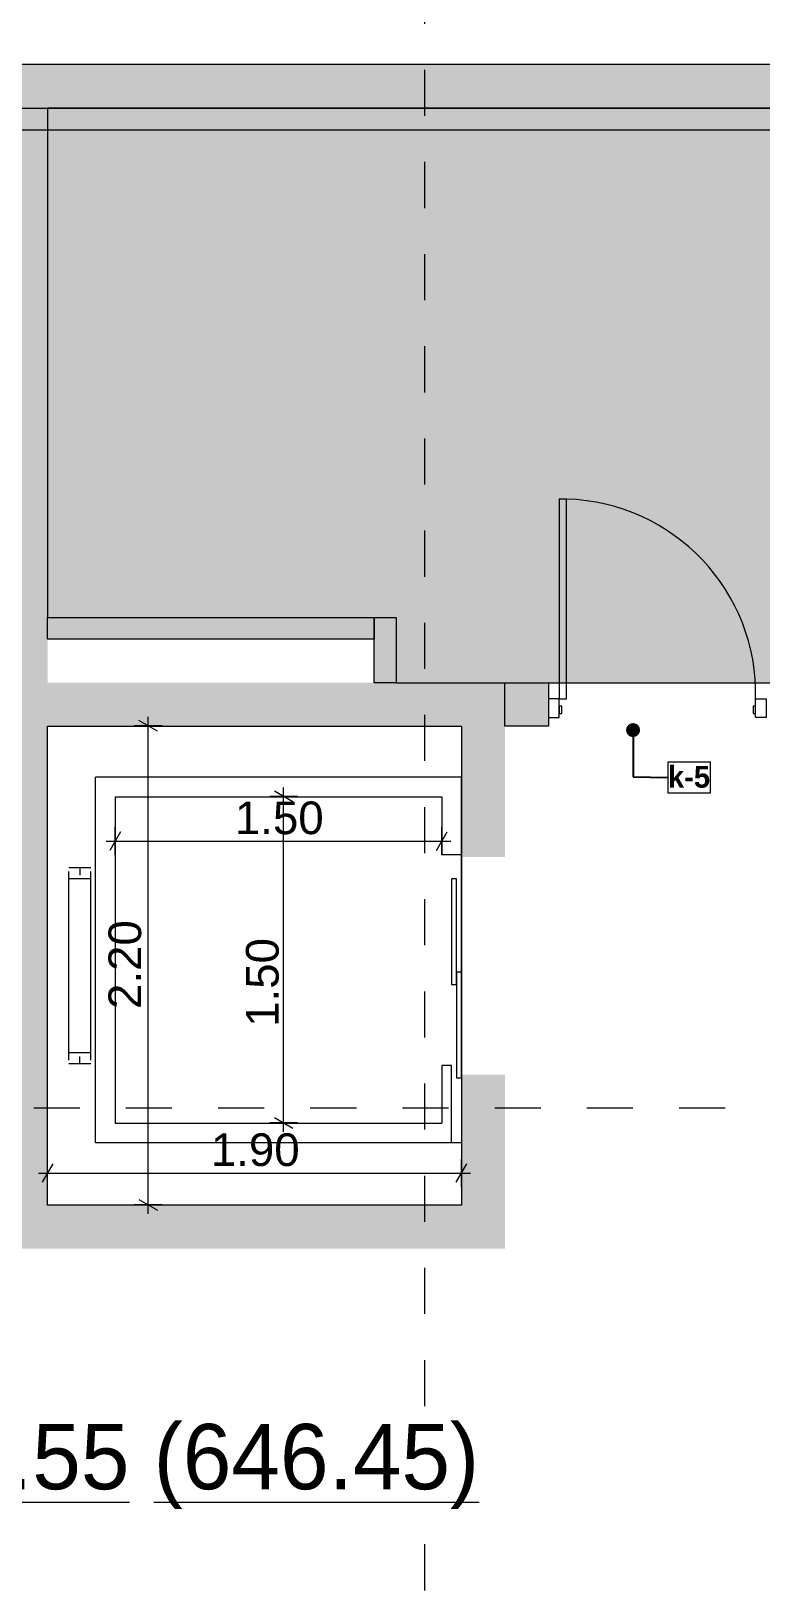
# Model space of a CAD drawing. Header units: millimetres. Extents: x 475206255 to 476720147, y 4620882299 to 4621447368.
# Drawn here: x 475243344 to 475246695, y 4620948549 to 4620955678 of the extents above; entities that cross this region are included whole.
import ezdxf

# ---------------------------------------------------------------- set-up
doc = ezdxf.new("R2010")
doc.units = ezdxf.units.MM
doc.header["$MEASUREMENT"] = 0
doc.set_wipeout_variables(frame=1)
doc.linetypes.add('Dashed', pattern=[423.333333, 211.666667, -211.666667])
doc.linetypes.add('Wipeout_Contour', pattern=[1000, 0, -1000])
for name, color, linetype, lineweight in [('2D Drafting - General_Pen_No__1_Pen_No__7', 7, 'Continuous', 0), ('2D Drafting - General_Pen_No__1_Pen_No__7_Pen_No__7', 7, 'Continuous', 0), ('2D Drafting - General_Pen_No__250_Pen_No__7_Pen_No__154', 154, 'Continuous', 0), ('2D Drafting - General_Pen_No__250_Pen_No__7_Pen_No__250', 7, 'Continuous', 0), ('2D Drafting - General_Pen_No__250_Pen_No__7_Pen_No__7', 7, 'Continuous', 0), ('Doors_Pen_No__7_Pen_No__7_Pen_No__7', 7, 'Continuous', 0), ('G-Anno-Nplt_Pen_No__4', 7, 'Continuous', 0), ('G-Anno-Nplt_Pen_No__7', 7, 'Continuous', 0), ('New_._Pen_No__1', 1, 'Continuous', 0), ('New_2D Drafting - General_Pen_No__250_Pen_No__7_Pen_No__154', 154, 'Continuous', 0), ('New_2D Drafting - General_Pen_No__250_Pen_No__7_Pen_No__250', 7, 'Continuous', 0), ('New_2D Drafting - General_Pen_No__250_Pen_No__7_Pen_No__7', 7, 'Continuous', 0), ('New_2D Drafting - General_Pen_No__30_Pen_No__9_Pen_No__9_Pen_No__7', 7, 'Continuous', 0), ('New_Annotation - Label_Pen_No__1', 1, 'Continuous', 0), ('New_G-Anno-Nplt_Pen_No__4', 7, 'Continuous', 0), ('New_G-Anno-Nplt_Pen_No__8', 8, 'Continuous', 0), ('New_R03_Nakveti_Pen_No__250', 7, 'Continuous', 0), ('New_R03_Nakveti_Pen_No__4', 7, 'Continuous', 0), ('New_shenobebi_Pen_No__1', 1, 'Continuous', 0), ('New_shenobebi_Pen_No__7', 7, 'Continuous', 0), ('zoma_Pen_No__1', 1, 'Continuous', 0), ('zoma_Pen_No__142', 142, 'Continuous', 0), ('zoma_Pen_No__5_Pen_No__5', 5, 'Continuous', 0)]:
    doc.layers.add(name, color=color, linetype=linetype, lineweight=lineweight)
doc.layers.add('zoma', color=7, linetype='Continuous')
doc.styles.add('GENERATED_STYLE_2', font='arial.ttf')
doc.styles.add('GENERATED_STYLE_5', font='')
doc.styles.add('GENERATED_STYLE_6', font='avaza.ttf')
doc.styles.get('GENERATED_STYLE_5').set_extended_font_data('Avaza', bold=True)
doc.dimstyles.new('GENERATED_STYLE__10', dxfattribs={"dimtxt": 500, "dimasz": 228, "dimexe": 0.18, "dimexo": 3, "dimgap": 0, "dimtad": 1, "dimlfac": 0.001, "dimzin": 0, "dimdsep": 46, "dimtxsty": 'GENERATED_STYLE_2', "dimblk": 'ARROWHEAD_2', "dimblk1": 'ARROWHEAD_2', "dimblk2": 'ARROWHEAD_2', "dimcen": 0.09, "dimclrd": 1, "dimclre": 1, "dimclrt": 1, "dimadec": 0, "dimazin": 0, "dimtfac": 1, "dimtdec": 4, "dimtmove": 0, "dimatfit": 3, "dimfxl": 1, "dimtolj": 1, "dimtzin": 0, "dimarcsym": 0})
doc.dimstyles.new('GENERATED_STYLE__3', dxfattribs={"dimtxt": 200, "dimasz": 64.421331, "dimexe": 0.18, "dimexo": 3, "dimgap": 0, "dimtad": 1, "dimtih": 1, "dimtoh": 1, "dimlfac": 0.001, "dimzin": 0, "dimdsep": 46, "dimtxsty": 'GENERATED_STYLE_2', "dimblk": 'ARROWHEAD_2', "dimblk1": 'ARROWHEAD_2', "dimblk2": 'ARROWHEAD_2', "dimcen": 0.09, "dimclrd": 142, "dimclre": 142, "dimclrt": 142, "dimadec": 0, "dimazin": 0, "dimtfac": 1, "dimtdec": 4, "dimtmove": 0, "dimatfit": 3, "dimfxl": 1, "dimtolj": 1, "dimtzin": 0, "dimarcsym": 0})
doc.dimstyles.new('GENERATED_STYLE__33', dxfattribs={"dimtxt": 0.18, "dimasz": 127.68, "dimexe": 0.18, "dimexo": 0.0625, "dimgap": 0, "dimtad": 0, "dimtih": 1, "dimtoh": 1, "dimdec": 4, "dimzin": 0, "dimdsep": 46, "dimcen": 0.09, "dimadec": 0, "dimazin": 0, "dimtfac": 1, "dimtdec": 4, "dimtmove": 0, "dimatfit": 3, "dimldrblk": 'ARROWHEAD_11', "dimfxl": 1, "dimtolj": 1, "dimtzin": 0, "dimarcsym": 0})
doc.dimstyles.new('GENERATED_STYLE__5', dxfattribs={"dimtxt": 150, "dimasz": 64.421331, "dimexe": 0.18, "dimexo": 3, "dimgap": 0, "dimtad": 1, "dimtih": 1, "dimtoh": 1, "dimlfac": 0.001, "dimzin": 0, "dimdsep": 46, "dimtxsty": 'GENERATED_STYLE_2', "dimblk": 'ARROWHEAD_2', "dimblk1": 'ARROWHEAD_2', "dimblk2": 'ARROWHEAD_2', "dimcen": 0.09, "dimclrd": 142, "dimclre": 142, "dimclrt": 142, "dimadec": 0, "dimazin": 0, "dimtfac": 1, "dimtdec": 4, "dimtmove": 0, "dimatfit": 3, "dimfxl": 1, "dimtolj": 1, "dimtzin": 0, "dimarcsym": 0})
doc.dimstyles.new('GENERATED_STYLE__6', dxfattribs={"dimtxt": 150, "dimasz": 64.421331, "dimexe": 0.18, "dimexo": 3, "dimgap": 0, "dimtad": 1, "dimlfac": 0.001, "dimzin": 0, "dimdsep": 46, "dimtxsty": 'GENERATED_STYLE_2', "dimblk": 'ARROWHEAD_2', "dimblk1": 'ARROWHEAD_2', "dimblk2": 'ARROWHEAD_2', "dimcen": 0.09, "dimclrd": 142, "dimclre": 142, "dimclrt": 142, "dimadec": 0, "dimazin": 0, "dimtfac": 1, "dimtdec": 4, "dimtmove": 2, "dimatfit": 3, "dimfxl": 1, "dimtolj": 1, "dimtzin": 0, "dimarcsym": 0})
doc.dimstyles.new('GENERATED_STYLE__7', dxfattribs={"dimtxt": 150, "dimasz": 64.421331, "dimexe": 0.18, "dimexo": 3, "dimgap": 0, "dimtad": 1, "dimlfac": 0.001, "dimzin": 0, "dimdsep": 46, "dimtxsty": 'GENERATED_STYLE_2', "dimblk": 'ARROWHEAD_2', "dimblk1": 'ARROWHEAD_2', "dimblk2": 'ARROWHEAD_2', "dimcen": 0.09, "dimclrd": 142, "dimclre": 142, "dimclrt": 142, "dimadec": 0, "dimazin": 0, "dimtfac": 1, "dimtdec": 4, "dimtmove": 0, "dimatfit": 3, "dimfxl": 1, "dimtolj": 1, "dimtzin": 0, "dimarcsym": 0})
doc.dimstyles.new('GENERATED_STYLE__9', dxfattribs={"dimtxt": 200, "dimasz": 64.421331, "dimexe": 0.18, "dimexo": 3, "dimgap": 0, "dimtad": 1, "dimlfac": 0.001, "dimzin": 0, "dimdsep": 46, "dimtxsty": 'GENERATED_STYLE_2', "dimblk": 'ARROWHEAD_2', "dimblk1": 'ARROWHEAD_2', "dimblk2": 'ARROWHEAD_2', "dimcen": 0.09, "dimclrd": 142, "dimclre": 142, "dimclrt": 142, "dimadec": 0, "dimazin": 0, "dimtfac": 1, "dimtdec": 4, "dimtmove": 0, "dimatfit": 3, "dimfxl": 1, "dimtolj": 1, "dimtzin": 0, "dimarcsym": 0})

# ---------------------------------------------------------------- blocks, each defined once
blk = doc.blocks.new('*D1082', base_point=(475826095.8, 4621095193.2))
at = {"layer": 'zoma_Pen_No__142', "color": 142, "linetype": 'Continuous', "lineweight": 0, "transparency": 16777216}
for p, q in [((475243419.4, 4620950368.1), (475243419.4, 4620950495.3)), ((475245319.4, 4620950368.1), (475245319.4, 4620950495.3)), ((475243377.9, 4620950431.7), (475243419.4, 4620950431.7)), ((475243443.8, 4620950474.1), (475243394.9, 4620950389.3)), ((475243419.4, 4620950431.7), (475245319.4, 4620950431.7)), ((475245294.9, 4620950389.3), (475245343.8, 4620950474.1)), ((475245319.4, 4620950431.7), (475245360.8, 4620950431.7))]:
    blk.add_line(p, q, dxfattribs=at)
at = {"layer": 'zoma_Pen_No__142', "color": 142, "lineweight": 0, "transparency": 16777216, "insert": (475244169.2, 4620950461.7), "char_height": 150, "attachment_point": 7, "style": 'GENERATED_STYLE_2'}
blk.add_mtext('\\A1;{\\pql;\\fArial|b0|i0|c204|p0;\\W1.000000;1.90}', dxfattribs=at)
blk = doc.blocks.new('ARROWHEAD_2')
at = {"color": 0, "linetype": 'Continuous', "lineweight": 0}
for p, q in [((-0.378, -0.655), (0.378, 0.655)), ((0, 0), (-1, 0))]:
    blk.add_line(p, q, dxfattribs=at)
blk = doc.blocks.new('*D1083', base_point=(475826095.8, 4621095193.2))
at = {"layer": 'zoma_Pen_No__142', "color": 142, "linetype": 'Continuous', "lineweight": 0, "transparency": 16777216}
for p, q in [((475244503.5, 4620952162), (475244503.5, 4620952203.4)), ((475244567.1, 4620952162), (475244440, 4620952162)), ((475244545.9, 4620952137.5), (475244461.1, 4620952186.4)), ((475244503.5, 4620950662), (475244503.5, 4620952162)), ((475244567.1, 4620950662), (475244440, 4620950662)), ((475244461.1, 4620950686.4), (475244545.9, 4620950637.5)), ((475244503.5, 4620950620.5), (475244503.5, 4620950662))]:
    blk.add_line(p, q, dxfattribs=at)
at = {"layer": 'zoma_Pen_No__142', "color": 142, "lineweight": 0, "transparency": 16777216, "insert": (475244482.5, 4620951103.3), "char_height": 150, "attachment_point": 7, "rotation": 90, "style": 'GENERATED_STYLE_2'}
blk.add_mtext('\\A1;{\\pql;\\fArial|b0|i0|c204|p0;\\W1.000000;1.50}', dxfattribs=at)
blk = doc.blocks.new('*D1084', base_point=(475826095.8, 4621095193.2))
at = {"layer": 'zoma_Pen_No__142', "color": 142, "linetype": 'Continuous', "lineweight": 0, "transparency": 16777216}
for p, q in [((475243754.2, 4620951998.6), (475243705.2, 4620951913.9)), ((475243729.7, 4620951892.7), (475243729.7, 4620952019.8)), ((475245205.2, 4620951913.9), (475245254.2, 4620951998.6)), ((475245229.7, 4620951892.7), (475245229.7, 4620952019.8)), ((475243688.2, 4620951956.2), (475243729.7, 4620951956.2)), ((475243729.7, 4620951956.2), (475245229.7, 4620951956.2)), ((475245229.7, 4620951956.2), (475245271.1, 4620951956.2))]:
    blk.add_line(p, q, dxfattribs=at)
at = {"layer": 'zoma_Pen_No__142', "color": 142, "lineweight": 0, "transparency": 16777216, "insert": (475244279.5, 4620951986.2), "char_height": 150, "attachment_point": 7, "style": 'GENERATED_STYLE_2'}
blk.add_mtext('\\A1;{\\pql;\\fArial|b0|i0|c204|p0;\\W1.000000;1.50}', dxfattribs=at)
blk = doc.blocks.new('*D1085', base_point=(475826095.8, 4621095193.2))
at = {"layer": 'zoma_Pen_No__142', "color": 142, "linetype": 'Continuous', "lineweight": 0, "transparency": 16777216}
for p, q in [((475243944.9, 4620952485.4), (475243817.7, 4620952485.4)), ((475243923.7, 4620952460.9), (475243838.9, 4620952509.8)), ((475243881.3, 4620952485.4), (475243881.3, 4620952526.8)), ((475243881.3, 4620950285.4), (475243881.3, 4620952485.4)), ((475243944.9, 4620950285.4), (475243817.7, 4620950285.4)), ((475243838.9, 4620950309.8), (475243923.7, 4620950260.9)), ((475243881.3, 4620950243.9), (475243881.3, 4620950285.4))]:
    blk.add_line(p, q, dxfattribs=at)
at = {"layer": 'zoma_Pen_No__142', "color": 142, "lineweight": 0, "transparency": 16777216, "insert": (475243851.3, 4620951185.2), "char_height": 150, "attachment_point": 7, "rotation": 90, "style": 'GENERATED_STYLE_2'}
blk.add_mtext('\\A1;{\\pql;\\fArial|b0|i0|c204|p0;\\W1.000000;2.20}', dxfattribs=at)
blk = doc.blocks.new('*D1123', base_point=(475826095.8, 4621095193.2))
at = {"layer": 'zoma_Pen_No__142', "color": 142, "linetype": 'Continuous', "lineweight": 0, "transparency": 16777216}
for p, q in [((475296909.3, 4620955123.9), (475296782.2, 4620955123.9)), ((475296803.4, 4620955148.3), (475296888.1, 4620955099.4)), ((475296845.8, 4620948123.9), (475296845.8, 4620955123.9)), ((475296803.4, 4620948148.3), (475296888.1, 4620948099.4)), ((475296909.3, 4620948123.9), (475296782.2, 4620948123.9))]:
    blk.add_line(p, q, dxfattribs=at)
at = {"layer": 'zoma_Pen_No__142', "color": 142, "lineweight": 0, "transparency": 16777216, "char_height": 200, "attachment_point": 7, "rotation": 90, "style": 'GENERATED_STYLE_2'}
for s, insert in [('\\A1;{\\pql;\\fArial|b0|i0|c204|p0;\\W1.000000;0.40}', (475296805.8, 4620954565.5)), ('\\A1;{\\pql;\\fArial|b0|i0|c204|p0;\\W1.000000;7.00}', (475296805.8, 4620951356.9))]:
    blk.add_mtext(s, dxfattribs=dict(at, insert=insert))
blk = doc.blocks.new('*D1124', base_point=(475826095.8, 4621095193.2))
at = {"layer": 'zoma_Pen_No__142', "color": 142, "linetype": 'Continuous', "lineweight": 0, "transparency": 16777216}
for p, q in [((475296888.1, 4620955499.4), (475296803.4, 4620955548.3)), ((475296845.8, 4620955523.9), (475296845.8, 4620955565.3)), ((475296909.3, 4620955523.9), (475296782.2, 4620955523.9)), ((475296845.8, 4620955123.9), (475296845.8, 4620955523.9)), ((475296909.3, 4620955123.9), (475296782.2, 4620955123.9)), ((475296803.4, 4620955148.3), (475296888.1, 4620955099.4))]:
    blk.add_line(p, q, dxfattribs=at)
blk = doc.blocks.new('*D1125', base_point=(475826095.8, 4621095193.2))
at = {"layer": 'zoma_Pen_No__142', "color": 142, "linetype": 'Continuous', "lineweight": 0, "transparency": 16777216}
for p, q in [((475297793.7, 4620955499.4), (475297708.9, 4620955548.3)), ((475297751.3, 4620955523.9), (475297751.3, 4620955565.3)), ((475297814.9, 4620955523.9), (475297687.8, 4620955523.9)), ((475297751.3, 4620940323.9), (475297751.3, 4620955523.9)), ((475297814.9, 4620940323.9), (475297687.8, 4620940323.9)), ((475297708.9, 4620940348.3), (475297793.7, 4620940299.4)), ((475297751.3, 4620940282.4), (475297751.3, 4620940323.9))]:
    blk.add_line(p, q, dxfattribs=at)
at = {"layer": 'zoma_Pen_No__142', "color": 142, "lineweight": 0, "transparency": 16777216, "insert": (475297711.3, 4620947580.7), "char_height": 200, "attachment_point": 7, "rotation": 90, "style": 'GENERATED_STYLE_2'}
blk.add_mtext('\\A1;{\\pql;\\fArial|b0|i0|c204|p0;\\W1.000000;15.20}', dxfattribs=at)
blk = doc.blocks.new('*D1138', base_point=(475826095.8, 4621095193.2))
at = {"layer": 'zoma_Pen_No__1', "color": 1, "linetype": 'Continuous', "lineweight": 0, "transparency": 16777216}
for p, q in [((475233219.4, 4620972225.3), (475233219.4, 4620972372)), ((475233369.4, 4620972138.7), (475233069.4, 4620972311.9)), ((475233444.4, 4620972225.3), (475232994.4, 4620972225.3)), ((475233219.4, 4620955523.9), (475233219.4, 4620972225.3)), ((475233069.4, 4620955610.5), (475233369.4, 4620955437.3)), ((475233444.4, 4620955523.9), (475232994.4, 4620955523.9)), ((475233219.4, 4620955377.2), (475233219.4, 4620955523.9))]:
    blk.add_line(p, q, dxfattribs=at)
at = {"layer": 'zoma_Pen_No__1', "color": 1, "lineweight": 0, "transparency": 16777216, "insert": (475233119.4, 4620963016.6), "char_height": 500, "attachment_point": 7, "rotation": 90, "style": 'GENERATED_STYLE_2'}
blk.add_mtext('\\A1;{\\pql;\\fArial|b0|i0|c204|p0;\\W1.000000;16.70}', dxfattribs=at)
blk = doc.blocks.new('*D1184', base_point=(475826095.8, 4621095193.2))
at = {"layer": 'zoma_Pen_No__142', "color": 142, "linetype": 'Continuous', "lineweight": 0, "transparency": 16777216}
for p, q in [((475240543.8, 4620938966.9), (475240494.9, 4620938882.2)), ((475240519.4, 4620938861), (475240519.4, 4620938988.1)), ((475247043.8, 4620938966.9), (475246994.9, 4620938882.2)), ((475247019.4, 4620938861), (475247019.4, 4620938988.1)), ((475240519.4, 4620938924.6), (475247019.4, 4620938924.6))]:
    blk.add_line(p, q, dxfattribs=at)
at = {"layer": 'zoma_Pen_No__142', "color": 142, "lineweight": 0, "transparency": 16777216, "char_height": 200, "attachment_point": 7, "style": 'GENERATED_STYLE_2'}
for s, insert in [('\\A1;{\\pql;\\fArial|b0|i0|c204|p0;\\W1.000000;6.50}', (475243502.4, 4620938964.6)), ('\\A1;{\\pql;\\fArial|b0|i0|c204|p0;\\W1.000000;0.40}', (475246461, 4620938964.6))]:
    blk.add_mtext(s, dxfattribs=dict(at, insert=insert))
blk = doc.blocks.new('ARROWHEAD_11')
at = {"color": 0, "linetype": 'Continuous', "lineweight": 0}
blk.add_line((0, 0), (-1, 0), dxfattribs=at)
at = {"color": 0, "linetype": 'Continuous', "lineweight": 0, "const_width": 0.25, "flags": 128}
blk.add_lwpolyline([(-0.125, 0, 1), (0.125, 0, 1)], format="xyb", close=True, dxfattribs=at)

msp = doc.modelspace()

# ---------------------------------------------------------------- hatches: boundary and pattern name
at = {"layer": '2D Drafting - General_Pen_No__250_Pen_No__7_Pen_No__154', "linetype": 'Continuous', "lineweight": 0}
msp.add_hatch(color=154, dxfattribs=at).paths.add_polyline_path([(475247019.369, 4620955323.861), (475247019.369, 4620955523.861), (475240519.369, 4620955523.861), (475240519.369, 4620955323.861)])
at = {"layer": '2D Drafting - General_Pen_No__250_Pen_No__7_Pen_No__7', "linetype": 'Continuous', "lineweight": 0}
msp.add_hatch(color=7, dxfattribs=at).paths.add_polyline_path([(475243419.369, 4620955323.861), (475243419.369, 4620952683.786), (475243219.369, 4620952683.786), (475243219.369, 4620955323.861)])
at = {"layer": 'G-Anno-Nplt_Pen_No__7', "linetype": 'Continuous', "lineweight": 0}
msp.add_hatch(color=7, dxfattribs=at).paths.add_polyline_path([(475245719.482, 4620952684.096), (475245719.482, 4620952484.096), (475245519.369, 4620952484.096), (475245519.369, 4620952684.096)])
at = {"layer": 'New_2D Drafting - General_Pen_No__250_Pen_No__7_Pen_No__154', "linetype": 'Continuous', "lineweight": 0}
for points in [[(475243219.369, 4620952683.786), (475243419.369, 4620952683.786), (475245519.369, 4620952683.786), (475245519.369, 4620951883.786), (475245319.369, 4620951883.786), (475245319.369, 4620952483.786), (475243419.369, 4620952483.786), (475243219.369, 4620952483.786)], [(475243219.369, 4620952483.786), (475243419.369, 4620952483.786), (475243419.369, 4620950283.786), (475245319.369, 4620950283.786), (475245319.369, 4620950883.786), (475245519.369, 4620950883.786), (475245519.369, 4620950083.786), (475243219.369, 4620950083.786), (475243219.369, 4620950283.786)]]:
    msp.add_hatch(color=154, dxfattribs=at).paths.add_polyline_path(points)
at = {"layer": 'New_2D Drafting - General_Pen_No__250_Pen_No__7_Pen_No__7', "linetype": 'Continuous', "lineweight": 0}
msp.add_hatch(color=7, dxfattribs=at).paths.add_polyline_path([(475243419.369, 4620952884.331), (475243419.369, 4620952984.331), (475244919.369, 4620952984.331), (475244919.369, 4620952884.331)])
at = {"layer": 'New_2D Drafting - General_Pen_No__30_Pen_No__9_Pen_No__9_Pen_No__7', "linetype": 'Continuous', "lineweight": 0}
msp.add_hatch(color=7, dxfattribs=at).paths.add_polyline_path([(475245019.369, 4620952984.331), (475245019.369, 4620952683.871), (475244919.369, 4620952683.871), (475244919.369, 4620952984.331)])
at = {"layer": 'New_G-Anno-Nplt_Pen_No__8', "linetype": 'Continuous', "lineweight": 0, "true_color": 0x202020}
msp.add_hatch(color=250, dxfattribs=at).paths.add_polyline_path([(475243419.369, 4620952984.096), (475245019.369, 4620952984.096), (475245019.369, 4620952684.096), (475247269.369, 4620952684.096), (475247269.369, 4620950303.861), (475247269.369, 4620950283.786), (475250519.369, 4620950283.786), (475250519.369, 4620955323.861), (475247419.369, 4620955323.861), (475247419.369, 4620955123.861), (475247019.369, 4620955123.861), (475247019.369, 4620955323.861), (475243419.369, 4620955323.861)])

# ---------------------------------------------------------------- linework, layer by layer
at = {"layer": '2D Drafting - General_Pen_No__1_Pen_No__7', "color": 7, "linetype": 'Continuous', "lineweight": 0, "flags": 128}
msp.add_lwpolyline([(475240519.369, 4620955223.861), (475247019.369, 4620955223.861), (475247019.369, 4620955523.861), (475240519.369, 4620955523.861)], close=True, dxfattribs=at)
at = {"layer": '2D Drafting - General_Pen_No__1_Pen_No__7_Pen_No__7', "color": 7, "linetype": 'Continuous', "lineweight": 0}
msp.add_arc((475245777.205, 4620952634.44), 893.239, 358.396194, 88.396194, dxfattribs=at)
at = {"layer": '2D Drafting - General_Pen_No__250_Pen_No__7_Pen_No__250', "color": 7, "linetype": 'Continuous', "lineweight": 0, "flags": 128}
msp.add_lwpolyline([(475247019.369, 4620955323.861), (475247019.369, 4620955523.861), (475240519.369, 4620955523.861), (475240519.369, 4620955323.861)], close=True, dxfattribs=at)
at = {"layer": 'Doors_Pen_No__7_Pen_No__7_Pen_No__7', "color": 7, "linetype": 'Continuous', "lineweight": 0, "flags": 128}
for points in [[(475245768.871, 4620952609.44), (475245802.205, 4620952609.44), (475245802.205, 4620953527.329), (475245768.871, 4620953527.329)], [(475245719.482, 4620952524.774), (475245768.871, 4620952524.774), (475245768.871, 4620952609.44), (475245719.482, 4620952609.44)], [(475245768.871, 4620952542.774), (475245779.982, 4620952542.774), (475245779.982, 4620952576.107), (475245768.871, 4620952576.107)], [(475246658.982, 4620952542.774), (475246670.094, 4620952542.774), (475246670.094, 4620952576.107), (475246658.982, 4620952576.107)], [(475246719.482, 4620952524.774), (475246670.094, 4620952524.774), (475246670.094, 4620952609.44), (475246719.482, 4620952609.44)]]:
    msp.add_lwpolyline(points, close=True, dxfattribs=at)
at = {"layer": 'G-Anno-Nplt_Pen_No__4', "color": 7, "linetype": 'Continuous', "lineweight": 0, "flags": 128}
msp.add_lwpolyline([(475245719.482, 4620952684.096), (475245719.482, 4620952484.096), (475245519.369, 4620952484.096), (475245519.369, 4620952684.096)], close=True, dxfattribs=at)
at = {"layer": 'New_2D Drafting - General_Pen_No__250_Pen_No__7_Pen_No__250', "color": 7, "linetype": 'Continuous', "lineweight": 0, "flags": 128}
msp.add_lwpolyline([(475243419.369, 4620952884.331), (475243419.369, 4620952984.331), (475244919.369, 4620952984.331), (475244919.369, 4620952884.331)], close=True, dxfattribs=at)
at = {"layer": 'New_2D Drafting - General_Pen_No__30_Pen_No__9_Pen_No__9_Pen_No__7', "color": 7, "linetype": 'Continuous', "lineweight": 0, "flags": 128}
msp.add_lwpolyline([(475245019.369, 4620952984.331), (475245019.369, 4620952683.871), (475244919.369, 4620952683.871), (475244919.369, 4620952984.331)], close=True, dxfattribs=at)
at = {"layer": 'New_G-Anno-Nplt_Pen_No__4', "color": 7, "linetype": 'Continuous', "lineweight": 0, "flags": 128}
msp.add_lwpolyline([(475243419.369, 4620952984.096), (475245019.369, 4620952984.096), (475245019.369, 4620952684.096), (475247269.369, 4620952684.096), (475247269.369, 4620950303.861), (475247269.369, 4620950283.786), (475250519.369, 4620950283.786), (475250519.369, 4620955323.861), (475247419.369, 4620955323.861), (475247419.369, 4620955123.861), (475247019.369, 4620955123.861), (475247019.369, 4620955323.861), (475243419.369, 4620955323.861)], close=True, dxfattribs=at)
at = {"layer": 'New_R03_Nakveti_Pen_No__250', "color": 7, "linetype": 'Continuous', "lineweight": 0}
for p, q in [((475243617.809, 4620951833.786), (475243517.809, 4620951833.786)), ((475243517.809, 4620950950.452), (475243517.809, 4620951817.119)), ((475243617.809, 4620951783.786), (475243517.809, 4620951783.786)), ((475243567.809, 4620951833.786), (475243567.809, 4620951800.452)), ((475243617.809, 4620950950.452), (475243617.809, 4620951817.119)), ((475243617.809, 4620950983.786), (475243517.809, 4620950983.786)), ((475243617.809, 4620950933.786), (475243517.809, 4620950933.786)), ((475243567.809, 4620950933.786), (475243567.809, 4620950967.119))]:
    msp.add_line(p, q, dxfattribs=at)
at = {"layer": 'New_R03_Nakveti_Pen_No__4', "color": 7, "linetype": 'Continuous', "lineweight": 0}
for p, q in [((475243639.997, 4620950570.715), (475243639.997, 4620952250.087)), ((475245319.369, 4620952250.087), (475243639.997, 4620952250.087)), ((475245319.369, 4620951895.454), (475245319.369, 4620952250.087)), ((475243729.683, 4620952160.401), (475243729.683, 4620950660.401)), ((475243729.683, 4620952160.401), (475245229.683, 4620952160.401)), ((475245229.683, 4620952160.401), (475245229.683, 4620951895.454)), ((475245229.683, 4620951895.454), (475245319.369, 4620951895.454)), ((475245319.369, 4620950925.349), (475245319.369, 4620951895.454)), ((475245274.526, 4620950925.349), (475245229.683, 4620950925.349)), ((475245229.683, 4620950925.349), (475245229.683, 4620950660.401)), ((475245274.526, 4620950570.715), (475245274.526, 4620950925.349)), ((475245319.369, 4620950925.349), (475245319.369, 4620950570.715)), ((475243729.683, 4620950660.401), (475245229.683, 4620950660.401)), ((475245319.369, 4620950570.715), (475243639.997, 4620950570.715))]:
    msp.add_line(p, q, dxfattribs=at)
for points in [[(475245296.947, 4620951298.294), (475245296.947, 4620951783.346), (475245274.526, 4620951783.346), (475245274.526, 4620951298.294)], [(475245319.369, 4620950869.295), (475245319.369, 4620951354.347), (475245296.947, 4620951354.347), (475245296.947, 4620950869.295)]]:
    msp.add_lwpolyline(points, close=True, dxfattribs=at)
at = {"layer": 'New_shenobebi_Pen_No__1', "color": 1, "linetype": 'Dashed', "lineweight": 0}
for points in [[(475245151.335, 4620935814.433), (475245151.335, 4620959107.655)], [(475301564.038, 4620950729.19), (475228392.97, 4620950729.19)]]:
    msp.add_lwpolyline(points, dxfattribs=at)
at = {"layer": 'New_shenobebi_Pen_No__7', "color": 7, "linetype": 'Continuous', "lineweight": 0}
msp.add_lwpolyline([(475243419.369, 4620950283.786), (475243419.369, 4620952483.786), (475245319.369, 4620952483.786), (475245319.369, 4620950283.786)], close=True, dxfattribs=at)
at = {"layer": 'zoma_Pen_No__5_Pen_No__5', "color": 5, "linetype": 'Continuous', "lineweight": 0}
msp.add_line((475229338.818, 4620955323.861), (475300766.425, 4620955323.861), dxfattribs=at)

# ---------------------------------------------------------------- dimensions: what is measured, and where the dimension line sits
at = {"layer": 'zoma', "color": 142, "linetype": 'Continuous', "lineweight": 0}
for base, p1, p2, dimstyle, picture, middle in [((475247019.369, 4620938924.566), (475240519.369, 4621006027.167), (475247019.369, 4621006027.167), 'GENERATED_STYLE__3', '*D1184', (475243761.365, 4620939064.566)), ((475245229.683, 4620951956.24), (475243729.683, 4620952160.401), (475245229.683, 4620952160.401), 'GENERATED_STYLE__5', '*D1084', (475244473.68, 4620952061.24)), ((475245319.369, 4620950431.717), (475243419.369, 4620950531.702), (475245319.369, 4620950531.702), 'GENERATED_STYLE__5', '*D1082', (475244363.366, 4620950536.717))]:
    dim = msp.add_linear_dim(base=base, p1=p1, p2=p2, dimstyle=dimstyle, dxfattribs=at)
    dim.commit()
    dim.dimension.update_dxf_attribs({"geometry": picture, "text_midpoint": middle, "dimtype": 160})
at = {"layer": 'zoma', "color": 1, "linetype": 'Continuous', "lineweight": 0}
dim = msp.add_linear_dim(base=(475233219.362, 4620972225.292), p1=(475297119.369, 4620955523.861), p2=(475233219.362, 4620972225.292), angle=90, text='16.70', dimstyle='GENERATED_STYLE__10', dxfattribs=at)
dim.commit()
dim.dimension.update_dxf_attribs({"geometry": '*D1138', "text_midpoint": (475232869.362, 4620963854.144), "dimtype": 160, "text_rotation": 90})
at = {"layer": 'zoma', "color": 142, "linetype": 'Continuous', "lineweight": 0}
for base, p1, p2, dimstyle, picture, middle in [((475296845.75, 4620955523.861), (475233219.369, 4620955123.861), (475233219.369, 4620955523.861), 'GENERATED_STYLE__9', '*D1124', (475296705.75, 4620954824.44)), ((475297751.324, 4620955523.861), (475233219.369, 4620940323.861), (475233219.369, 4620955523.861), 'GENERATED_STYLE__9', '*D1125', (475297611.324, 4620947915.688)), ((475296845.75, 4620955123.861), (475233219.369, 4620948123.861), (475233219.369, 4620955123.861), 'GENERATED_STYLE__9', '*D1123', (475296705.75, 4620951615.857)), ((475243881.31, 4620952485.354), (475243906.34, 4620950285.354), (475244023.148, 4620952485.354), 'GENERATED_STYLE__7', '*D1085', (475243776.31, 4620951379.351)), ((475244503.525, 4620952161.97), (475244707.094, 4620950661.97), (475244680.996, 4620952161.97), 'GENERATED_STYLE__6', '*D1083', (475244407.525, 4620951297.519))]:
    dim = msp.add_linear_dim(base=base, p1=p1, p2=p2, angle=90, dimstyle=dimstyle, dxfattribs=at)
    dim.commit()
    dim.dimension.update_dxf_attribs({"geometry": picture, "text_midpoint": middle, "dimtype": 160, "text_rotation": 90})

# ---------------------------------------------------------------- next in the draw order: wipeouts: each hides what was drawn before it
at = {"color": 1, "linetype": 'Wipeout_Contour', "lineweight": 0, "ltscale": 23226615436.01401}
msp.add_wipeout([(475242552.73, 4620948824.665), (475245393.729, 4620948824.665), (475245393.729, 4620949360.565), (475242552.73, 4620949360.565)], dxfattribs=at).dxf.layer = 'New_._Pen_No__1'
at = {"color": 1, "linetype": 'Continuous', "lineweight": 0, "ltscale": 23226632686.57175}
msp.add_wipeout([(475246268.023, 4620952177.583), (475246463.788, 4620952177.583), (475246463.788, 4620952318.76), (475246268.023, 4620952318.76)], dxfattribs=at).dxf.layer = 'New_Annotation - Label_Pen_No__1'

# ---------------------------------------------------------------- next in the draw order: linework, layer by layer
at = {"layer": 'New_Annotation - Label_Pen_No__1', "color": 1, "linetype": 'Continuous', "lineweight": 0, "flags": 128}
msp.add_lwpolyline([(475246268.023, 4620952177.583), (475246463.788, 4620952177.583), (475246463.788, 4620952318.76), (475246268.023, 4620952318.76), (475246268.023, 4620952177.583)], close=True, dxfattribs=at)

# ---------------------------------------------------------------- next in the draw order: texts
at = {"layer": 'New_._Pen_No__1', "color": 1, "linetype": 'Continuous', "lineweight": 0, "insert": (475243973.23, 4620949287.901), "char_height": 308.823529, "attachment_point": 2, "style": 'GENERATED_STYLE_6'}
msp.add_mtext('\\A1;{\\pqc;\\fAvaza|b0|i0|c0|p0;\\W1.000000;O\\fArial|b0|i0|c204|p0;\\H1.029412x;\\W1.000000;-\\fAvaza|b0|i0|c0|p0;\\L\\H0.943673x;\\W1.000000;\\L2.55 (646.45)}', dxfattribs=at)
at = {"layer": 'New_Annotation - Label_Pen_No__1', "color": 1, "linetype": 'Continuous', "lineweight": 0, "insert": (475246268.023, 4620952250.918), "char_height": 100, "attachment_point": 4, "style": 'GENERATED_STYLE_5'}
msp.add_mtext('\\A1;{\\pql;\\fAvaza|b1|i0|c0|p0;\\W1.000000;k-\\fAvaza|b1|i0|c0|p0;\\W1.000000;5}', dxfattribs=at)

# ---------------------------------------------------------------- next in the draw order: leaders
at = {"layer": 'New_Annotation - Label_Pen_No__1', "color": 1, "linetype": 'Continuous', "lineweight": 0, "annotation_type": 0, "has_hookline": 1, "hookline_direction": 0, "text_width": 202.625}
msp.add_leader([(475246107.739, 4620952466.364), (475246107.739, 4620952250.918), (475246268.023, 4620952248.172)], dimstyle='GENERATED_STYLE__33', dxfattribs=at)

doc.saveas('drawing.dxf')
